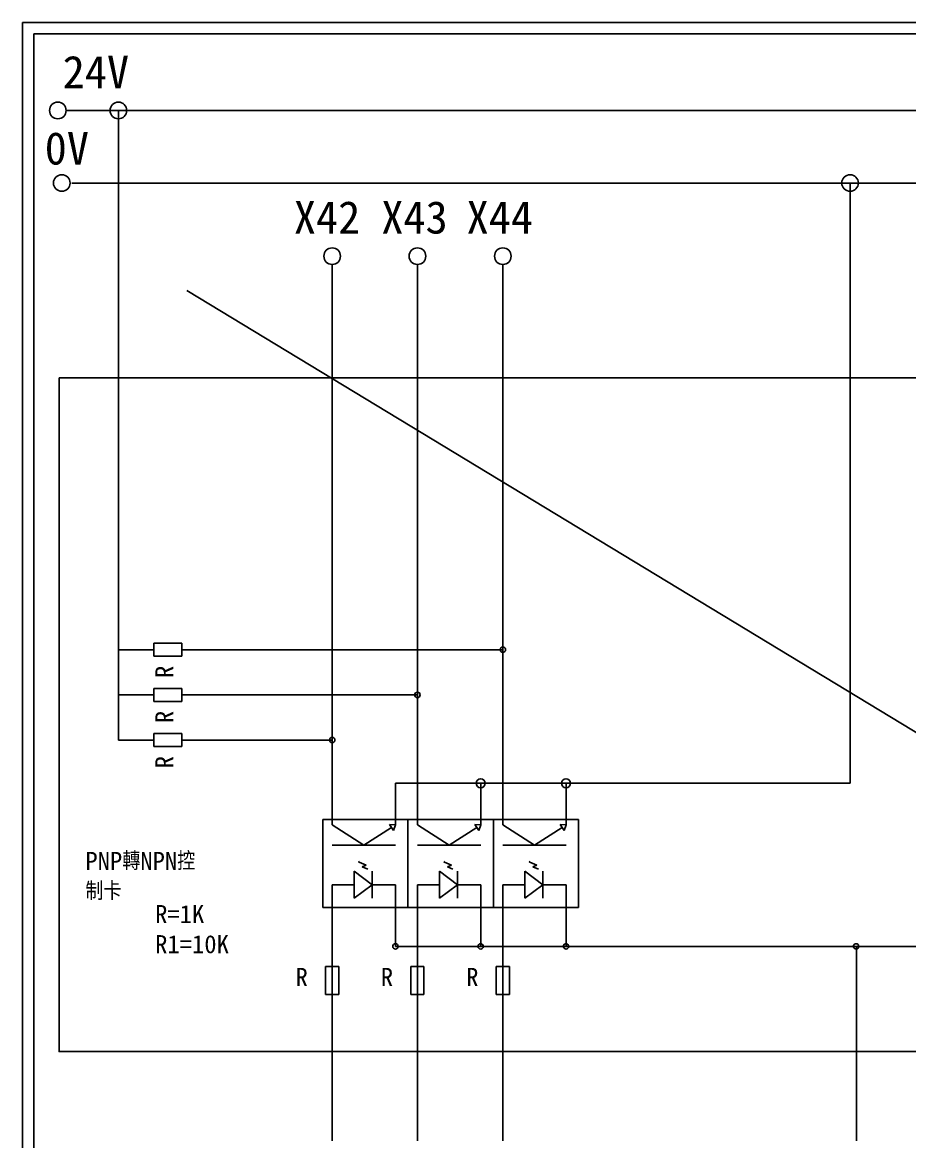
# Model space of a CAD drawing. Extents: x 627 to 914, y 3 to 207.
# Drawn here: x 627.2 to 725.4, y 83.1 to 207 of the extents above; entities that cross this region are included whole.
import ezdxf

# ---------------------------------------------------------------- set-up
doc = ezdxf.new("R2010")
doc.units = 0
doc.layers.get('0').update_dxf_attribs({"linetype": 'CONTINUOUS'})
doc.layers.add('圖框層', color=7, linetype='CONTINUOUS')
doc.layers.add('標尺寸層', color=3, linetype='CONTINUOUS')
doc.styles.add('STSL', font='KAIU.TTF')

msp = doc.modelspace()

# ---------------------------------------------------------------- linework, layer by layer
at = {"layer": '圖框層', "color": 0}
for p, q in [((914.2, 206.97), (627.2, 206.97)), ((627.2, 3), (627.2, 206.97)), ((912.95, 205.72), (628.45, 205.72)), ((628.45, 4.25), (628.45, 205.72))]:
    msp.add_line(p, q, dxfattribs=at)
at = {"layer": '標尺寸層', "color": 0}
for p, q in [((632.04, 197.22), (909.63, 197.22)), ((637.82, 127.53), (637.82, 197.22)), ((632.68, 189.19), (910.55, 189.19)), ((718.82, 122.75), (718.82, 189.19)), ((661.49, 119.75), (661.49, 180.17)), ((670.93, 119.75), (670.93, 180.17)), ((680.38, 119.75), (680.38, 180.17)), ((641.76, 137.53), (637.82, 137.53)), ((641.76, 138.25), (641.76, 137.53)), ((644.86, 138.25), (641.76, 138.25)), ((641.76, 136.8), (641.76, 137.53)), ((644.86, 138.25), (644.86, 137.53)), ((644.86, 136.8), (644.86, 137.53)), ((644.86, 137.53), (680.38, 137.53)), ((644.86, 136.8), (641.76, 136.8)), ((641.76, 133.25), (641.76, 132.53)), ((644.86, 133.25), (641.76, 133.25)), ((644.86, 133.25), (644.86, 132.53)), ((641.76, 132.53), (637.82, 132.53)), ((641.76, 131.8), (641.76, 132.53)), ((644.86, 131.8), (641.76, 131.8)), ((644.86, 131.8), (644.86, 132.53)), ((644.86, 132.53), (670.93, 132.53)), ((641.76, 128.25), (641.76, 127.53)), ((644.86, 128.25), (641.76, 128.25)), ((644.86, 128.25), (644.86, 127.53)), ((641.76, 127.53), (637.82, 127.53)), ((641.76, 126.8), (641.76, 127.53)), ((644.86, 126.8), (641.76, 126.8)), ((644.86, 126.8), (644.86, 127.53)), ((644.86, 127.53), (661.49, 127.53)), ((668.49, 122.75), (718.82, 122.75)), ((668.49, 119.75), (668.49, 122.75)), ((677.93, 119.75), (677.93, 122.75)), ((687.38, 119.75), (687.38, 122.75)), ((661.49, 118.13), (661.49, 119.75)), ((668.49, 118.13), (668.49, 119.75)), ((670.93, 118.13), (670.93, 119.75)), ((677.93, 118.13), (677.93, 119.75)), ((680.38, 118.13), (680.38, 119.75)), ((687.38, 118.13), (687.38, 119.75)), ((660.44, 108.99), (660.44, 118.73)), ((669.88, 118.73), (660.44, 118.73)), ((660.44, 108.99), (660.44, 118.73)), ((661.49, 118.13), (664.99, 115.88)), ((664.99, 115.88), (668.05, 117.86)), ((668.26, 117.53), (667.84, 118.18)), ((668.49, 118.13), (667.84, 118.18)), ((668.26, 117.53), (668.49, 118.13)), ((669.88, 108.99), (669.88, 118.73)), ((679.33, 118.73), (669.88, 118.73)), ((669.88, 108.99), (669.88, 118.73)), ((670.93, 118.13), (674.43, 115.88)), ((674.43, 115.88), (677.5, 117.86)), ((677.71, 117.53), (677.29, 118.18)), ((677.93, 118.13), (677.29, 118.18)), ((677.71, 117.53), (677.93, 118.13)), ((679.33, 108.99), (679.33, 118.73)), ((688.77, 118.73), (679.33, 118.73)), ((679.33, 108.99), (679.33, 118.73)), ((680.38, 118.13), (683.88, 115.88)), ((683.88, 115.88), (686.95, 117.86)), ((687.16, 117.53), (686.73, 118.18)), ((687.38, 118.13), (686.73, 118.18)), ((687.16, 117.53), (687.38, 118.13)), ((688.77, 108.99), (688.77, 118.73)), ((688.77, 108.99), (688.77, 118.73)), ((661.49, 115.88), (668.49, 115.88)), ((670.93, 115.88), (677.93, 115.88)), ((680.38, 115.88), (687.38, 115.88)), ((664.51, 114.07), (664.42, 114.06)), ((664.42, 114.06), (664.47, 113.99)), ((664.51, 114.07), (664.47, 113.99)), ((665.26, 113.67), (664.49, 114.03)), ((673.95, 114.07), (673.87, 114.06)), ((673.87, 114.06), (673.91, 113.99)), ((673.95, 114.07), (673.91, 113.99)), ((674.7, 113.67), (673.93, 114.03)), ((683.4, 114.07), (683.31, 114.06)), ((683.31, 114.06), (683.36, 113.99)), ((683.4, 114.07), (683.36, 113.99)), ((684.15, 113.67), (683.38, 114.03)), ((663.93, 110.01), (663.93, 113.01)), ((665.93, 111.51), (663.93, 113.01)), ((664.8, 113.51), (665.26, 113.67)), ((665.42, 113.22), (664.8, 113.51)), ((665.93, 110.01), (665.93, 113.01)), ((673.37, 110.01), (673.37, 113.01)), ((675.37, 111.51), (673.37, 113.01)), ((674.25, 113.51), (674.7, 113.67)), ((674.86, 113.22), (674.25, 113.51)), ((675.37, 110.01), (675.37, 113.01)), ((682.82, 110.01), (682.82, 113.01)), ((684.82, 111.51), (682.82, 113.01)), ((683.7, 113.51), (684.15, 113.67)), ((684.31, 113.22), (683.7, 113.51)), ((684.82, 110.01), (684.82, 113.01)), ((661.49, 107.63), (661.49, 111.51)), ((661.49, 111.51), (663.93, 111.51)), ((663.93, 110.01), (665.93, 111.51)), ((665.93, 111.51), (668.49, 111.51)), ((668.49, 111.51), (668.49, 107.63)), ((670.93, 107.63), (670.93, 111.51)), ((670.93, 111.51), (673.37, 111.51)), ((673.37, 110.01), (675.37, 111.51)), ((675.37, 111.51), (677.93, 111.51)), ((677.93, 111.51), (677.93, 107.63)), ((680.38, 107.63), (680.38, 111.51)), ((680.38, 111.51), (682.82, 111.51)), ((682.82, 110.01), (684.82, 111.51)), ((684.82, 111.51), (687.38, 111.51)), ((687.38, 111.51), (687.38, 107.63)), ((660.44, 108.99), (669.88, 108.99)), ((669.88, 108.99), (679.33, 108.99)), ((679.33, 108.99), (688.77, 108.99)), ((661.49, 107.63), (661.49, 83.18)), ((668.49, 107.63), (668.49, 104.69)), ((670.93, 107.63), (670.93, 83.18)), ((677.93, 107.63), (677.93, 104.69)), ((680.38, 107.63), (680.38, 83.18)), ((687.38, 107.63), (687.38, 104.69)), ((668.49, 104.69), (719.52, 104.69)), ((719.52, 83.18), (719.52, 104.69)), ((660.76, 102.46), (661.49, 102.46)), ((660.76, 99.37), (660.76, 102.46)), ((662.21, 102.46), (661.49, 102.46)), ((662.21, 99.37), (662.21, 102.46)), ((670.21, 102.46), (670.93, 102.46)), ((670.21, 99.37), (670.21, 102.46)), ((671.65, 102.46), (670.93, 102.46)), ((671.65, 99.37), (671.65, 102.46)), ((679.65, 102.46), (680.38, 102.46)), ((679.65, 99.37), (679.65, 102.46)), ((681.1, 102.46), (680.38, 102.46)), ((681.1, 99.37), (681.1, 102.46)), ((660.76, 99.37), (661.49, 99.37)), ((662.21, 99.37), (661.49, 99.37)), ((670.21, 99.37), (670.93, 99.37)), ((671.65, 99.37), (670.93, 99.37)), ((679.65, 99.37), (680.38, 99.37)), ((681.1, 99.37), (680.38, 99.37))]:
    msp.add_line(p, q, dxfattribs=at)
at = {"layer": '標尺寸層', "color": 1}
msp.add_line((645.41, 177.3), (893.73, 26.72), dxfattribs=at)
at = {"layer": '標尺寸層'}
msp.add_line((719.52, 104.69), (726.29, 104.69), dxfattribs=at)
msp.add_lwpolyline([(631.25, 167.62), (896.66, 167.62), (896.66, 93.04), (631.25, 93.04)], close=True, dxfattribs=at)
at = {"layer": '標尺寸層', "color": 0}
for centre, radius in [((631.12, 197.22), 0.92), ((637.82, 197.22), 0.92), ((631.56, 189.19), 0.92), ((718.82, 189.19), 0.92), ((661.49, 181.09), 0.92), ((670.93, 181.09), 0.92), ((680.38, 181.09), 0.92), ((680.38, 137.53), 0.3), ((670.93, 132.53), 0.3), ((661.49, 127.53), 0.3), ((668.49, 104.69), 0.3), ((677.93, 104.69), 0.3), ((687.38, 104.69), 0.3), ((719.49, 104.69), 0.3)]:
    msp.add_circle(centre, radius, dxfattribs=at)
at = {"layer": '標尺寸層'}
for centre in [(677.93, 122.75), (687.38, 122.75)]:
    msp.add_circle(centre, 0.5, dxfattribs=at)

# ---------------------------------------------------------------- texts
at = {"color": 0, "char_height": 2, "width": 1.7479, "attachment_point": 1, "rotation": 90}
for insert in [(641.91, 134.4), (641.91, 129.4), (641.91, 124.4)]:
    msp.add_mtext('R', dxfattribs=dict(at, insert=insert))
at = {"color": 0, "char_height": 2, "attachment_point": 1}
for s, insert, width in [('PNP{\\Fromanc,chineset|c136;轉}NPN{\\Fromanc,chineset|c136;控制卡}', (634.17, 115.15), 13.3666), ('R=1K\\PR1=10K', (641.89, 109.27), 9.9396), ('R', (657.43, 102.31), 1.7479), ('R', (666.87, 102.31), 1.7479), ('R', (676.32, 102.31), 1.7479)]:
    msp.add_mtext(s, dxfattribs=dict(at, insert=insert, width=width))
at = {"layer": '圖框層', "color": 0, "style": 'STSL'}
for s, p in [('24V', (631.66, 199.68)), ('0V', (629.67, 191.23)), ('X42', (657.25, 183.59)), ('X43', (666.93, 183.59)), ('X44', (676.37, 183.59))]:
    msp.add_text(s, height=3.6, dxfattribs=at).set_placement(p)

doc.saveas('drawing.dxf')
